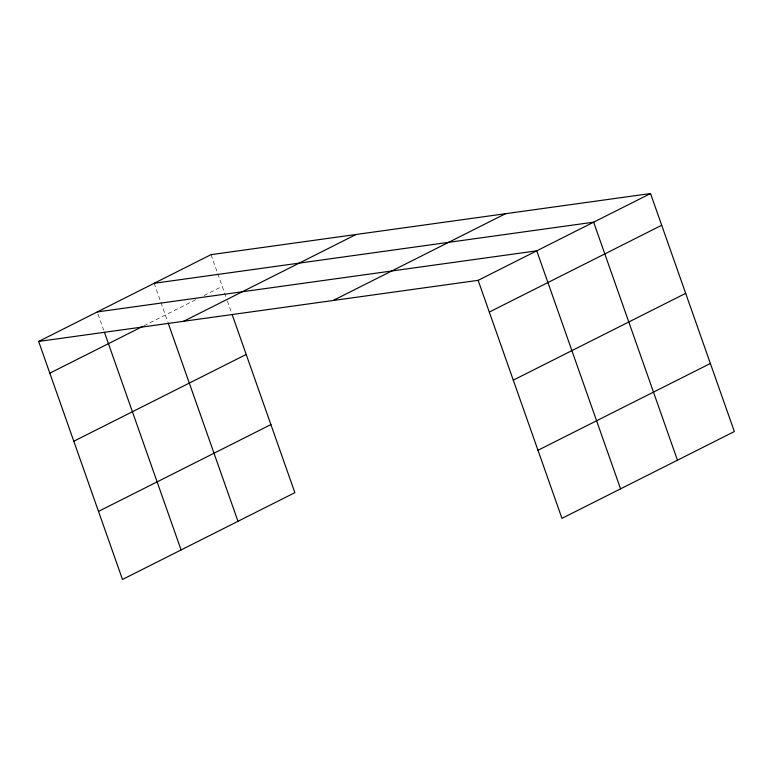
<?xml version="1.0" encoding="UTF-8"?>
<svg xmlns="http://www.w3.org/2000/svg" width="773" height="773" viewBox="0 0 773 773"><rect width="100%" height="100%" fill="white"/><g stroke="black" fill="none" stroke-linecap="round" stroke-linejoin="round"><path stroke-width="0.58" stroke-dasharray="3.87 2.9" d="M143.865 325.829L196.458 299.344M203.975 295.557L222.218 286.368M211.048 254.646L227.02 299.982M227.417 301.122L231.813 313.596M154.156 283.285L160.542 301.422M160.939 302.552L167.731 321.819M98.065 314.196L103.65 330.061"/><path stroke-width="1.16" d="M38.65 341.444L211.048 254.646L650.528 193.54L734.35 431.556L561.952 518.354L478.129 280.338L38.65 341.444L122.472 579.46L294.871 492.662L232.209 314.737M49.82 373.175L142.792 326.361M183.674 321.278L356.082 234.48M333.105 300.504L505.503 213.706M73.793 441.248L246.201 354.449M478.129 280.338L650.528 193.54M489.299 312.07L661.707 225.262M98.5 511.388L270.898 424.59M513.282 380.142L685.68 293.344M537.979 450.282L710.377 363.474M154.156 283.285L593.635 222.18L677.457 460.196M97.263 311.934L536.752 250.829L620.564 488.845M168.127 322.959L237.978 521.302M104.452 332.332L181.085 549.951"/></g></svg>
